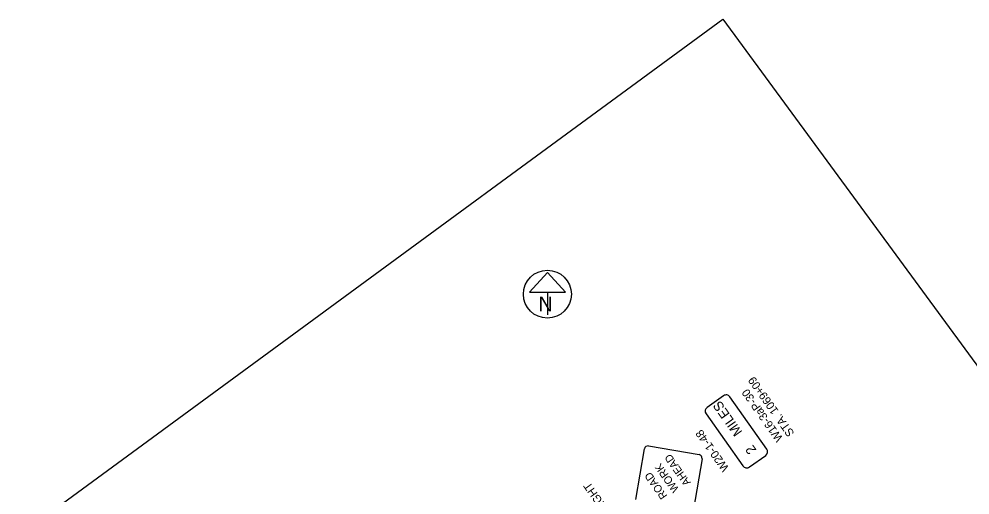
# Model space of a CAD drawing. Extents: x 1867989 to 1869840, y 703085 to 704834.
# Drawn here: x 1868617 to 1869430, y 704426 to 704834 of the extents above; entities that cross this region are included whole.
import ezdxf

# ---------------------------------------------------------------- set-up
doc = ezdxf.new("R2010")
doc.units = 0
for name, color, linetype in [('MT_P_Cells', 7, 'Continuous'), ('RD_X_Concrete_Barrier', 7, 'Continuous'), ('SH_Masking', 7, 'Continuous'), ('SH_Text', 7, 'Continuous'), ('SN_P_Signs', 7, 'Continuous')]:
    doc.layers.add(name, color=color, linetype=linetype)

msp = doc.modelspace()

# ---------------------------------------------------------------- linework, layer by layer
at = {"layer": 'MT_P_Cells'}
msp.add_lwpolyline([(1867989.32, 703931.55), (1869218.87, 704833.68), (1869840.01, 703987.1), (1868610.46, 703084.97)], close=True, dxfattribs=at)
at = {"layer": 'RD_X_Concrete_Barrier'}
for points in [[(1869219.57, 704511.24), (1869205.54, 704501.32)], [(1869256.61, 704465.67), (1869225.02, 704510.31)], [(1869204.61, 704495.87), (1869236.2, 704451.23)], [(1869155.47, 704468.27), (1869198.6, 704460.93)], [(1869144.53, 704422.58), (1869151.87, 704465.71)], [(1869241.65, 704450.3), (1869255.68, 704460.23)], [(1869201.16, 704457.33), (1869193.82, 704414.2)]]:
    msp.add_lwpolyline(points, dxfattribs=at)
for centre, radius, start, end in [((1869221.83, 704508.06), 3.91, 35.28606, 125.28606), ((1869207.8, 704498.13), 3.91, 125.28606, 215.28606), ((1869154.95, 704465.19), 3.12, 80.34881, 170.34881), ((1869198.08, 704457.85), 3.13, 350.34881, 80.34881), ((1869253.42, 704463.42), 3.91, 305.28606, 35.28606), ((1869239.39, 704453.49), 3.91, 215.28606, 305.28606)]:
    msp.add_arc(centre, radius, start, end, dxfattribs=at)
at = {"layer": 'SH_Masking'}
msp.add_circle((1869068.84, 704598.17), 20.5, dxfattribs=at)
at = {"layer": 'SH_Text'}
for p, q in [((1869068.84, 704616.85), (1869053.46, 704599.79)), ((1869084.22, 704599.79), (1869068.84, 704616.85)), ((1869053.46, 704599.79), (1869084.22, 704599.79)), ((1869068.84, 704599.79), (1869068.84, 704580.45))]:
    msp.add_line(p, q, dxfattribs=at)
msp.add_circle((1869068.84, 704598.17), 20.5, dxfattribs=at)

# ---------------------------------------------------------------- texts
at = {"layer": 'RD_X_Concrete_Barrier'}
for s, height, rotation, p in [('MILES', 8.333, 125.28606, (1869236.03, 704480.32)), ('2', 8.33, 125.28606, (1869248.02, 704464.85)), ('AHEAD', 6.663, 125.34881, (1869191.74, 704437.08)), ('WORK', 6.663, 125.34881, (1869181.75, 704431.36)), ('ROAD', 6.663, 125.34881, (1869171.78, 704425.6))]:
    msp.add_text(s, height=height, rotation=rotation, dxfattribs=at).set_placement(p)
at = {"layer": 'SH_Text'}
msp.add_text('N', height=12.5, dxfattribs=at).set_placement((1869061.28, 704583.6))
at = {"layer": 'SN_P_Signs'}
for s, rotation, p in [('STA. 1069+09', 125.28606, (1869280.47, 704479.31)), ('W16-3aP-30', 125.28606, (1869270.71, 704474.94)), ('W20-1-48', 125.34881, (1869224.6, 704449.43)), ('WARNING LIGHT', 125.34881, (1869148.6, 704376.45))]:
    msp.add_text(s, height=7, rotation=rotation, dxfattribs=at).set_placement(p)

doc.saveas('drawing.dxf')
